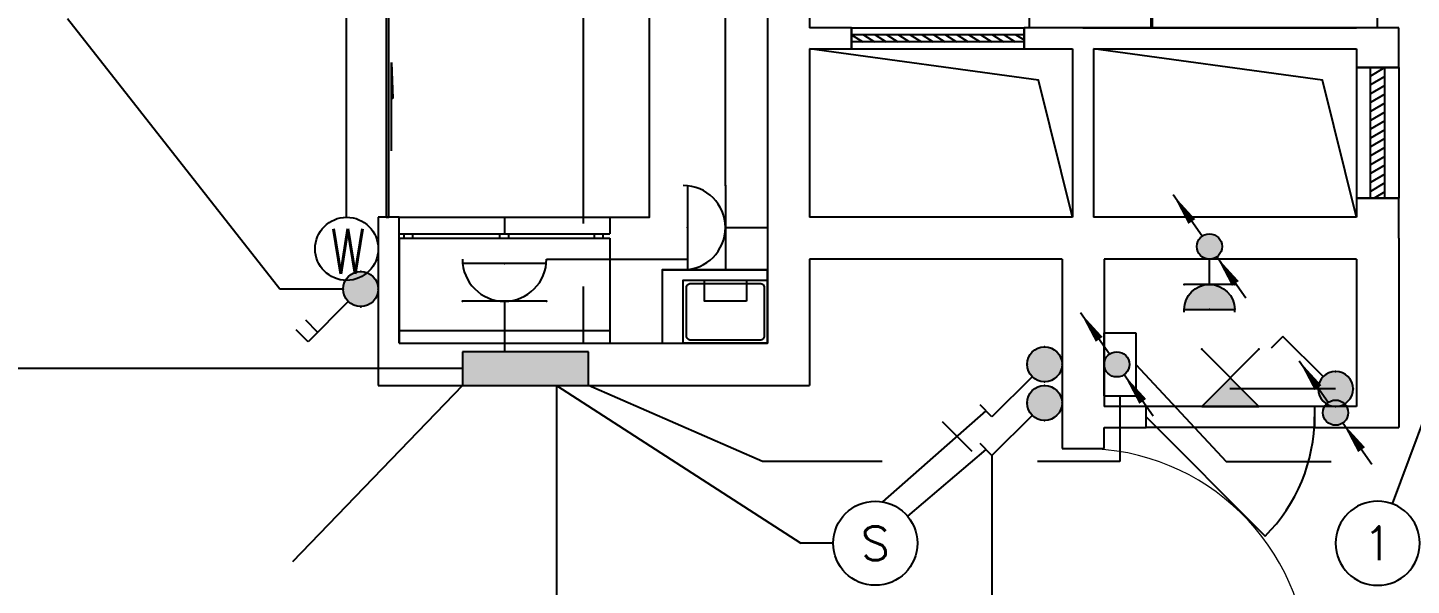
# Model space of a CAD drawing. Extents: x 4483878 to 4539156, y -49303 to -24364.
# Drawn here: x 4516772 to 4523348, y -37899 to -35249 of the extents above; entities that cross this region are included whole.
import ezdxf
from ezdxf.enums import TextEntityAlignment as Align

# ---------------------------------------------------------------- set-up
doc = ezdxf.new("R2010")
doc.units = 0
doc.header["$LTSCALE"] = 1000
doc.header["$MEASUREMENT"] = 0
for name, color, linetype in [('EQUIP-动力', 3, 'Continuous'), ('EQUIP-照明', 3, 'Continuous'), ('LAYER3', 7, 'Continuous'), ('LAYER7', 7, 'Continuous'), ('LVTRY', 7, 'Continuous'), ('TEL_TEXT', 7, 'Continuous'), ('图层1', 7, 'Continuous'), ('图层2', 7, 'Continuous')]:
    doc.layers.add(name, color=color, linetype=linetype)
doc.styles.add('_TEL_ATTDEF', font='simplex.shx', dxfattribs={"width": 0.8, "height": 3, "bigfont": 'hztxt.shx'})
doc.styles.add('_TEL_DIM', font='SIMPLEX', dxfattribs={"width": 0.8, "height": 3.5, "bigfont": 'HZTXT'})
doc.styles.get("Standard").update_dxf_attribs({"font": 'gbenor.shx', "bigfont": 'gbcbig.shx'})

# ---------------------------------------------------------------- blocks, each defined once
blk = doc.blocks.new('YQB08137510')
at = {"layer": 'LVTRY'}
for p, q in [((500, 600), (-500, 600)), ((-500, 600), (-500, 520)), ((0, 600), (0, 520)), ((500, 520), (500, 600)), ((500, 520), (-500, 520)), ((500, 500), (-500, 500)), ((-500, 500), (-500, 0)), ((-467.6, 520), (-467.6, 500)), ((-425.9, 520), (-425.9, 500)), ((-18.5, 520), (-18.5, 500)), ((23.2, 520), (23.2, 500)), ((437, 520), (437, 500)), ((478.7, 520), (478.7, 500)), ((500, 500), (500, 0)), ((-500, 60), (500, 60)), ((500, 0), (-500, 0))]:
    blk.add_line(p, q, dxfattribs=at)
blk = doc.blocks.new('A$Caec1dce5')
at = {"layer": 'LVTRY'}
blk.add_line((100, 300), (500, 300), dxfattribs=at)
blk.add_lwpolyline([(0, 350), (500, 350), (500, 0)], dxfattribs=at)
for points in [[(500, 350), (0, 350), (0, 0), (500, 0)], [(500, 0), (100, 0), (100, 300), (500, 300)], [(400, 200), (200, 200), (200, 300), (400, 300)]]:
    blk.add_lwpolyline(points, close=True, dxfattribs=at)
blk.add_lwpolyline([(465, 15), (135, 15, -0.414214), (115, 35), (115, 265, -0.414214), (135, 285), (465, 285, -0.414214), (485, 265), (485, 35, -0.414214)], format="xyb", close=True, dxfattribs=at)
blk = doc.blocks.new('A$C71E732F8')
at = {"layer": '图层1', "color": 3}
for p, q in [((0, 300), (150, 300)), ((0, 0), (0, 300)), ((150, 300), (150, 0)), ((0, 0), (150, 0))]:
    blk.add_line(p, q, dxfattribs=at)
blk = doc.blocks.new('$equip$00001154')
for p, q in [((0, 0.283), (0, -0.283)), ((0, 0.283), (0.566, -0.283)), ((0.566, 0.283), (0, -0.283))]:
    blk.add_line(p, q)
for p in [(0.566, 0.283), (0, 0.004), (0.283, 0), (0.566, -0.283)]:
    blk.add_point(p)
blk.add_solid([(0, -0.283), (0.283, 0), (0, 0.283)])
at = {"layer": 'TEL_TEXT', "style": '_TEL_DIM', "flags": 1}
blk.add_attdef('A', text='', height=0.00002, dxfattribs=at).set_placement((0, 0), align=Align.MIDDLE_CENTER)
blk = doc.blocks.new('$equip$00001962')
for p, q in [((0.147, 0.356), (0.625, 0.833)), ((0.625, 0.833), (0.766, 0.692))]:
    blk.add_line(p, q)
blk.add_circle((0, 0.208), 0.208)
for p in [(0, 0.417), (-0.208, 0.208), (0.208, 0.208), (0, 0)]:
    blk.add_point(p)
for points in [[(-0.104, 0.389), (0.104, 0.389), (-0.18, 0.313), (0.18, 0.313)], [(0, 0.417), (0, 0.417), (-0.104, 0.389), (0.104, 0.389)], [(-0.18, 0.313), (0.18, 0.313), (-0.208, 0.208), (0.208, 0.208)], [(-0.18, 0.104), (0.18, 0.104), (-0.208, 0.208), (0.208, 0.208)], [(-0.104, 0.028), (0.104, 0.028), (-0.18, 0.104), (0.18, 0.104)], [(0, 0), (0, 0), (-0.104, 0.028), (0.104, 0.028)]]:
    blk.add_solid(points)
at = {"layer": 'TEL_TEXT', "style": '_TEL_DIM', "flags": 1}
blk.add_attdef('A', text='', height=0.00002, dxfattribs=at).set_placement((0, 0), align=Align.MIDDLE_CENTER)
blk = doc.blocks.new('$equip$00001838')
blk.add_circle((0, 0), 0.5)
at = {"color": 7, "style": '_TEL_DIM'}
blk.add_attdef('$TEXT$', text='', height=0.4, dxfattribs=at).set_placement((0, 0), align=Align.MIDDLE_CENTER)
at = {"color": 7, "style": '_TEL_DIM', "flags": 1}
blk.add_attdef('A', text='', height=0.00002, dxfattribs=at).set_placement((0, 0), align=Align.MIDDLE_CENTER)
blk = doc.blocks.new('$equip$00001237')
for p, q in [((-0.5, 1.05), (-0.5, 1)), ((-0.5, 1), (0.5, 1)), ((0.5, 1.05), (0.5, 1)), ((0.5, 0.5), (-0.5, 0.5)), ((0, 0.5), (0, 0))]:
    blk.add_line(p, q)
blk.add_arc((0, 1), 0.5, 180, 0)
for p in [(0, 1), (-0.5, 0.5), (0.5, 0.5), (0, 0)]:
    blk.add_point(p)
for points in [[(0.433, 0.75), (-0.433, 0.75), (0.5, 1), (-0.5, 1)], [(0.25, 0.567), (-0.25, 0.567), (0.433, 0.75), (-0.433, 0.75)], [(0, 0.5), (0, 0.5), (0.25, 0.567), (-0.25, 0.567)]]:
    blk.add_solid(points)
at = {"flags": 9}
blk.add_attdef('A', (0, 0), '', height=0.00002, dxfattribs=at)
blk = doc.blocks.new('$equip$00001776')
for p, q in [((0.72, 0.66), (-0.72, 0.66)), ((-0.72, 0.66), (-0.72, 0)), ((0.72, 0), (0.72, 0.66)), ((-0.72, 0), (0.72, 0))]:
    blk.add_line(p, q)
for p in [(0, 0.66), (-0.72, 0.33), (0.72, 0.33), (0, 0)]:
    blk.add_point(p)
at = {"color": 7, "style": '_TEL_DIM'}
blk.add_attdef('$TEXT$', text='', height=0.4, dxfattribs=at).set_placement((0, 0.33), align=Align.MIDDLE_CENTER)
at = {"color": 7, "style": '_TEL_DIM', "flags": 1}
blk.add_attdef('A', text='', height=0.00002, dxfattribs=at).set_placement((0, 0), align=Align.MIDDLE_CENTER)
blk = doc.blocks.new('$equip$00001963')
for p, q in [((0.147, 0.356), (0.625, 0.833)), ((0.625, 0.833), (0.766, 0.692)), ((0.512, 0.72), (0.653, 0.579))]:
    blk.add_line(p, q)
blk.add_circle((0, 0.208), 0.208)
for p in [(0, 0.417), (-0.208, 0.208), (0.208, 0.208), (0, 0)]:
    blk.add_point(p)
for points in [[(-0.104, 0.389), (0.104, 0.389), (-0.18, 0.313), (0.18, 0.313)], [(0, 0.417), (0, 0.417), (-0.104, 0.389), (0.104, 0.389)], [(-0.18, 0.313), (0.18, 0.313), (-0.208, 0.208), (0.208, 0.208)], [(-0.18, 0.104), (0.18, 0.104), (-0.208, 0.208), (0.208, 0.208)], [(-0.104, 0.028), (0.104, 0.028), (-0.18, 0.104), (0.18, 0.104)], [(0, 0), (0, 0), (-0.104, 0.028), (0.104, 0.028)]]:
    blk.add_solid(points)
at = {"layer": 'TEL_TEXT', "style": '_TEL_DIM', "flags": 1}
blk.add_attdef('A', text='', height=0.00002, dxfattribs=at).set_placement((0, 0), align=Align.MIDDLE_CENTER)
blk = doc.blocks.new('$equip$00001238')
for p, q in [((0.497, 0.95), (-0.497, 0.95)), ((0.5, 0.5), (-0.5, 0.5)), ((0, 0.5), (0, 0))]:
    blk.add_line(p, q)
blk.add_arc((0, 1), 0.5, 180, 0)
for p in [(0, 0.95), (-0.5, 0.5), (0.5, 0.5), (0, 0)]:
    blk.add_point(p)
at = {"flags": 9}
blk.add_attdef('A', (0, 0), '', height=0.00002, dxfattribs=at)
blk = doc.blocks.new('A$C361F19FE')
at = {"layer": '图层2', "color": 3}
blk.add_circle((150, 150), 150, dxfattribs=at)
at = {"layer": 'TEL_TEXT', "style": '_TEL_DIM', "width": 0.752941}
blk.add_text('W', height=212.5, dxfattribs=at).set_placement((74.1, 31.6))
blk = doc.blocks.new('$DorLib2D$00000131')
at = {"color": 0, "linetype": 'Continuous'}
for p, q in [((0.15, 0.125), (0.2319, 0.1973)), ((0.2319, 0.1973), (0.2319, 0.125)), ((-0.5, 0.125), (-0.5, 0)), ((0.0192, 0.125), (-0.5, 0.125)), ((0.0192, 0), (0.0192, 0.125)), ((0.35, 0.125), (0.15, 0.125)), ((-0.5, 0), (0.0192, 0)), ((-0.024, 0), (0.5, 0)), ((-0.024, -0.125), (-0.024, 0)), ((0.5, 0), (0.5, -0.125)), ((-0.35, -0.125), (-0.15, -0.125)), ((-0.2319, -0.1973), (-0.2319, -0.125)), ((-0.15, -0.125), (-0.2319, -0.1973)), ((0.5, -0.125), (-0.024, -0.125))]:
    blk.add_line(p, q, dxfattribs=at)
blk = doc.blocks.new('$WINLIB2D$00000039')
at = {"color": 0}
for points in [[(-0.5, 0.5), (-0.5, -0.5)], [(0.5, 0.5), (-0.5, 0.5)], [(0.5, -0.5), (0.5, 0.5)], [(-0.5, 0.1667), (0.5, 0.1667)], [(-0.3839, -0.1667), (-0.448, 0.1667)], [(-0.3159, -0.1667), (-0.38, 0.1667)], [(-0.2479, -0.1667), (-0.312, 0.1667)], [(-0.1799, -0.1667), (-0.244, 0.1667)], [(-0.1119, -0.1667), (-0.176, 0.1667)], [(-0.0439, -0.1667), (-0.108, 0.1667)], [(0.0241, -0.1667), (-0.04, 0.1667)], [(0.0921, -0.1667), (0.028, 0.1667)], [(0.16, -0.1667), (0.0959, 0.1667)], [(0.228, -0.1667), (0.1639, 0.1667)], [(0.296, -0.1667), (0.2319, 0.1667)], [(0.364, -0.1667), (0.2999, 0.1667)], [(0.432, -0.1667), (0.3679, 0.1667)], [(0.5, -0.1667), (0.4359, 0.1667)], [(-0.4519, -0.1667), (-0.5, 0.0836)], [(-0.5, -0.1667), (0.5, -0.1667)], [(0.5, -0.5), (-0.5, -0.5)]]:
    blk.add_lwpolyline(points, dxfattribs=at)
blk = doc.blocks.new('$DorLib2D$00000114')
at = {"color": 0}
blk.add_line((0.5, 0), (-0.2071, 0.7071), dxfattribs=at)
blk.add_arc((0.5, 0), 1, 135, 180, dxfattribs=at)
blk = doc.blocks.new('$DorLib2D$00000001')
for p, q in [((0.45, 0.975), (0.5, 0.975)), ((0.45, 0), (0.45, 0.975)), ((0.5, 0), (0.5, 0.975)), ((0.5, 0), (0.45, 0))]:
    blk.add_line(p, q)
at = {"lineweight": 13}
blk.add_arc((0.475, 0), 0.975, 91.46928, 180, dxfattribs=at)

msp = doc.modelspace()

# ---------------------------------------------------------------- hatches: boundary and pattern name
at = {"layer": 'LAYER3'}
h = msp.add_hatch(color=0, dxfattribs=at)
edge = h.paths.add_edge_path()
edge.add_arc((4522388.5, -36289.3), 60, 0, 360)
h = msp.add_hatch(color=0, dxfattribs=at)
edge = h.paths.add_edge_path()
edge.add_arc((4521948.1, -36849.3), 60, 0, 360)
h = msp.add_hatch(color=0, dxfattribs=at)
edge = h.paths.add_edge_path()
edge.add_arc((4522988.1, -37078.9), 60, 0, 360)
at = {"layer": 'LAYER7'}
msp.add_hatch(color=7, dxfattribs=at).paths.add_polyline_path([(4519438.2, -36949.3), (4519438.2, -36789.3), (4518838.2, -36789.3), (4518838.2, -36949.3)])

# ---------------------------------------------------------------- linework, layer by layer
at = {"color": 7}
for p, q in [((4520488.1, -32299.3), (4520488.1, -35249.3)), ((4520288.1, -32399.3), (4520288.1, -35349.3)), ((4520688.1, -35249.3), (4520488.1, -35249.3)), ((4520688.1, -35349.3), (4520688.1, -35249.3)), ((4521787.5, -35249.3), (4521508.1, -35249.3)), ((4521508.1, -35249.3), (4521508.1, -35349.3)), ((4521787.5, -35249.3), (4523088.1, -35249.3)), ((4523288.1, -35249.3), (4523088.1, -35249.3)), ((4523288.1, -35349.3), (4523288.1, -35249.3)), ((4520288.1, -35349.3), (4520288.1, -36249.3)), ((4520488.1, -35349.3), (4520688.1, -35349.3)), ((4520488.1, -35349.3), (4520488.1, -36149.3)), ((4521508.1, -35349.3), (4521738.1, -35349.3)), ((4521738.1, -35349.3), (4521738.1, -36149.3)), ((4521838.1, -35349.3), (4521838.1, -36149.3)), ((4521838.1, -35349.3), (4523088.1, -35349.3)), ((4523088.1, -35349.3), (4523088.1, -35439.3)), ((4523288.1, -35439.3), (4523288.1, -35349.3)), ((4523088.1, -35439.3), (4523288.1, -35439.3)), ((4523288.1, -36059.3), (4523088.1, -36059.3)), ((4523088.1, -36059.3), (4523088.1, -36149.3)), ((4523288.1, -36249.3), (4523288.1, -36059.3)), ((4518538.1, -36149.3), (4518438.1, -36149.3)), ((4518438.1, -36149.3), (4518438.1, -36949.3)), ((4518538.1, -36749.3), (4518538.1, -36149.3)), ((4521738.1, -36149.3), (4520488.1, -36149.3)), ((4523088.1, -36149.3), (4521838.1, -36149.3)), ((4520288.1, -36249.3), (4520288.1, -36749.3)), ((4523288.1, -36249.3), (4523288.1, -37149.3)), ((4521688.1, -36349.3), (4520488.1, -36349.3)), ((4520488.1, -36349.3), (4520488.1, -36949.3)), ((4521688.1, -36349.3), (4521688.1, -37149.3)), ((4523088.1, -36349.3), (4521888.1, -36349.3)), ((4521888.1, -36349.3), (4521888.1, -37049.3)), ((4523088.1, -36349.3), (4523088.1, -37049.3)), ((4518538.1, -36749.3), (4520288.1, -36749.3)), ((4518438.1, -36949.3), (4520488.1, -36949.3)), ((4522088.1, -37049.3), (4521888.1, -37049.3)), ((4522088.1, -37149.3), (4522088.1, -37049.3)), ((4522888.1, -37049.3), (4522088.1, -37049.3)), ((4523088.1, -37049.3), (4522888.1, -37049.3)), ((4522888.1, -37049.3), (4522888.1, -37149.3)), ((4521688.1, -37149.3), (4521688.1, -37249.3)), ((4521888.1, -37149.3), (4522088.1, -37149.3)), ((4521888.1, -37249.3), (4521888.1, -37149.3)), ((4522888.1, -37149.3), (4522088.1, -37149.3)), ((4522888.1, -37149.3), (4523288.1, -37149.3)), ((4521688.1, -37249.3), (4521888.1, -37249.3))]:
    msp.add_line(p, q, dxfattribs=at)
for points in [[(4518538.1, -36149.3), (4519728.1, -36149.3), (4519728.1, -32999.3), (4518538.1, -32999.3)], [(4521738.1, -36149.3), (4521576.6, -35498.3), (4520488.1, -35349.3)], [(4523088.1, -36149.3), (4522926.6, -35498.3), (4521838.1, -35349.3)]]:
    msp.add_lwpolyline(points, dxfattribs=at)
at = {"layer": 'LAYER3', "color": 0}
for p, q in [((4522354, -36240.2), (4522216.1, -36043.8)), ((4522560.9, -36534.8), (4522423, -36338.4)), ((4521913.7, -36800.2), (4521775.7, -36603.8)), ((4522953.6, -37029.8), (4522815.7, -36833.4)), ((4522120.5, -37094.8), (4521982.6, -36898.4)), ((4523160.5, -37324.4), (4523022.6, -37128))]:
    msp.add_line(p, q, dxfattribs=at)
for points in [[(4522216.1, -36043.8, 0, 40, 0), (4522305, -36170.4, 40, 40, 0)], [(4522423, -36338.4, 0, 40, 0), (4522511.8, -36465, 40, 40, 0)], [(4521775.7, -36603.8, 0, 40, 0), (4521864.6, -36730.4, 40, 40, 0)], [(4522815.7, -36833.4, 0, 40, 0), (4522904.6, -36960, 40, 40, 0)], [(4521982.6, -36898.4, 0, 40, 0), (4522071.5, -37025, 40, 40, 0)], [(4523022.6, -37128, 0, 40, 0), (4523111.5, -37254.6, 40, 40, 0)]]:
    msp.add_lwpolyline(points, format="xyseb", dxfattribs=at)
for centre in [(4522388.5, -36289.3), (4521948.1, -36849.3), (4522988.1, -37078.9)]:
    msp.add_circle(centre, 60, dxfattribs=at)
at = {"layer": 'LAYER7', "color": 7}
for p, q in [((4518838.2, -36789.3), (4518838.2, -36949.3)), ((4519438.2, -36789.3), (4518838.2, -36789.3)), ((4519438.2, -36949.3), (4519438.2, -36789.3)), ((4518838.2, -36949.3), (4519438.2, -36949.3))]:
    msp.add_line(p, q, dxfattribs=at)
at = {"layer": 'TEL_TEXT', "color": 0}
msp.add_line((4521118.5, -37120.4), (4521259.9, -37261.9), dxfattribs=at)
at = {"layer": 'TEL_TEXT'}
msp.add_line((4521354.8, -37282.6), (4521354.8, -38198.4), dxfattribs=at)
at = {"layer": '图层1', "color": 4}
for p, q in [((4520088.1, -35999.3), (4520088.1, -33637.2)), ((4518288.1, -36150), (4518288.1, -34903.8)), ((4519413.1, -36179.6), (4519413.1, -34873.2)), ((4517970.7, -36491.8), (4516961.6, -35206.6)), ((4519238.1, -36349.3), (4519908.1, -36349.3)), ((4518271.5, -36491.8), (4517970.7, -36491.8)), ((4519413.1, -36749.3), (4519413.1, -36479.7)), ((4523624.6, -36523.5), (4523257.7, -37511.8)), ((4519038.1, -36749.3), (4519038.1, -36789.3)), ((4518838.2, -36869.3), (4515131.6, -36869.3)), ((4522038.1, -36849.3), (4522468.3, -37310.3)), ((4518838.2, -36949.3), (4518030.4, -37787.5)), ((4519285.2, -36949.3), (4520446.4, -37699.3)), ((4519285.2, -36949.3), (4519285.2, -38949.1)), ((4520264.8, -37310.3), (4519438.2, -36949.3)), ((4521963.1, -36999.3), (4521963.1, -37310.3)), ((4522988.1, -36965.9), (4522485.5, -36965.9)), ((4521326.5, -37070.5), (4520834.9, -37502.2)), ((4521326.5, -37254.3), (4520953.3, -37570.1)), ((4520832.5, -37310.3), (4520264.8, -37310.3)), ((4521963.1, -37310.3), (4521571.8, -37310.3)), ((4522468.3, -37310.3), (4522967, -37310.3)), ((4520600.6, -37699.3), (4520446.4, -37699.3))]:
    msp.add_line(p, q, dxfattribs=at)

# ---------------------------------------------------------------- block references
at = {"color": 7}
for name, p, xscale, yscale, zscale, rotation in [('$DorLib2D$00000131', (4518488.1, -35099.3), -2100, -100, 100, 270), ('$DorLib2D$00000001', (4523188.1, -34699.3), 1100, -1100, 200, 270.0000000000647), ('$WINLIB2D$00000039', (4521098.1, -35299.3), -820, -100, 100, 1.334605e-10), ('$WINLIB2D$00000039', (4523188.1, -35749.3), -620, -200, 200, 270.0000000000593), ('$DorLib2D$00000114', (4522488.1, -37099.3), 800, 800, 100, 179.9999999990566), ('$DorLib2D$00000001', (4521788.1, -37799.3), 1100, 1100, 200, 269.9999999999619)]:
    msp.add_blockref(name, p, dxfattribs=dict(at, xscale=xscale, yscale=yscale, zscale=zscale, rotation=rotation))
at = {"color": 7, "extrusion": (0, 0, -1), "zscale": -1}
msp.add_blockref('YQB08137510', (-4519038.1, -36749.3), dxfattribs=at)
at = {"color": 7}
msp.add_blockref('A$Caec1dce5', (4519788.1, -36749.3), dxfattribs=at)
at = {"layer": 'EQUIP-动力', "color": 4}
for name, p, xscale, yscale, zscale, rotation in [('$equip$00001238', (4520288.1, -36199.3), 400, 400, 400, 90.00000000000003), ('$equip$00001237', (4522388.5, -36349.3), -240, 240, 240, 180)]:
    msp.add_blockref(name, p, dxfattribs=dict(at, xscale=xscale, yscale=yscale, zscale=zscale, rotation=rotation))
at = {"layer": 'EQUIP-动力', "color": 4, "xscale": 400, "yscale": 400, "zscale": 400}
msp.add_blockref('$equip$00001238', (4519038.1, -36749.3), dxfattribs=at)
at = {"layer": 'EQUIP-照明', "color": 4}
ref = msp.add_blockref('$equip$00001776', (4521821.4, -35249.3), dxfattribs=dict(at, xscale=-400, yscale=400, zscale=400))
ref.add_attrib('$TEXT$', 'F', dxfattribs={"layer": '0', "color": 7, "height": 160, "style": '_TEL_ATTDEF'}).set_placement((4521821.4, -35117.3), align=Align.MIDDLE_CENTER)
for name, p, xscale, yscale, zscale, rotation in [('$equip$00001963', (4518354.8, -36408.4), 400, 400, 400, 180), ('$equip$00001962', (4521604.8, -36765.5), 400, 400, 400, 180), ('$equip$00001154', (4522488.1, -37049.3), 480, 480, 480, 90.00000000000003), ('$equip$00001962', (4521604.8, -36949.3), 400, 400, 400, 180)]:
    msp.add_blockref(name, p, dxfattribs=dict(at, xscale=xscale, yscale=yscale, zscale=zscale, rotation=rotation))
at = {"layer": 'EQUIP-照明', "color": 4, "xscale": -400, "yscale": 400, "zscale": 400}
msp.add_blockref('$equip$00001962', (4522988.1, -37049.3), dxfattribs=at)
at = {"layer": 'EQUIP-照明', "color": 4}
ref = msp.add_blockref('$equip$00001838', (4520800.6, -37699.3), dxfattribs=dict(at, xscale=400, yscale=400, zscale=400))
ref.add_attrib('$TEXT$', 'S', dxfattribs={"layer": '0', "color": 7, "height": 160, "style": '_TEL_ATTDEF'}).set_placement((4520800.6, -37699.3), align=Align.MIDDLE_CENTER)
ref = msp.add_blockref('$equip$00001838', (4523188.1, -37699.3), dxfattribs=dict(at, xscale=-400, yscale=400, zscale=400))
ref.add_attrib('$TEXT$', '1', dxfattribs={"layer": '0', "color": 7, "height": 160, "style": '_TEL_ATTDEF'}).set_placement((4523188.1, -37699.3), align=Align.MIDDLE_CENTER)
at = {"layer": '图层1', "color": 4}
msp.add_blockref('A$C71E732F8', (4521888.1, -36999.3), dxfattribs=at)
at = {"layer": '图层2', "color": 4}
msp.add_blockref('A$C361F19FE', (4518138.1, -36450), dxfattribs=at)

doc.saveas('drawing.dxf')
